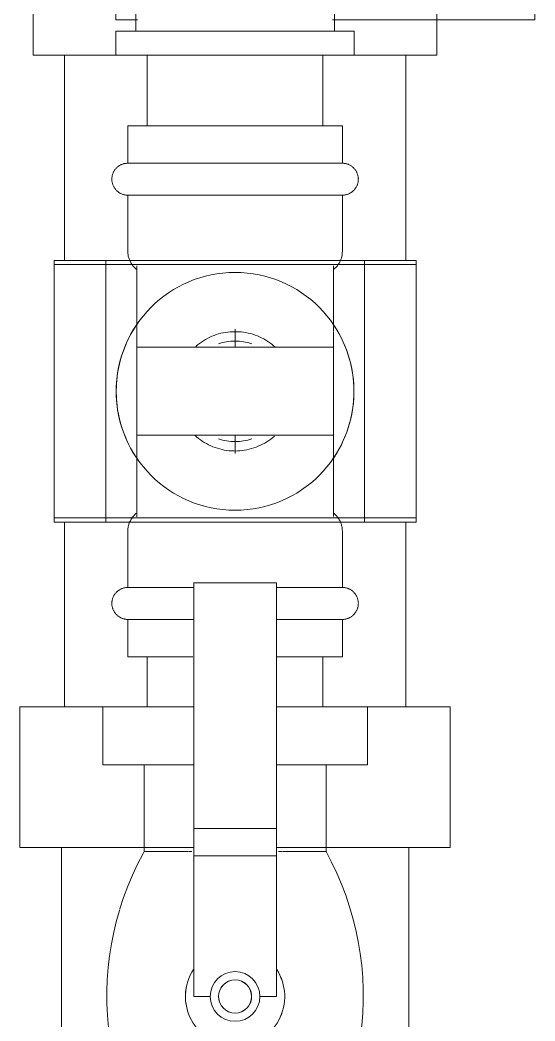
# Model space of a CAD drawing. Header units: inches. Extents: x -3299 to -2250, y -94 to 482.
# Drawn here: x -2480.6 to -2474.37, y 246.28 to 258.37 of the extents above; entities that cross this region are included whole.
import ezdxf

# ---------------------------------------------------------------- set-up
doc = ezdxf.new("R2010")
doc.units = ezdxf.units.IN
doc.header["$MEASUREMENT"] = 0
doc.layers.add('P-PIPE', color=3, linetype='Continuous', lineweight=9)
doc.layers.add('P-PIPE-CNTR', color=3, linetype='Continuous', lineweight=9)

# ---------------------------------------------------------------- blocks, each defined once
blk = doc.blocks.new('Balancing Valve - Straight - 0_5-2 Inch - Threaded - 2_-V18-Copy of ROOF LEVEL')
at = {"layer": 'P-PIPE'}
for p, q in [((-2.697, 3.625), (-2.697, 2.417)), ((-2.697, 3.625), (-1.977, 3.625)), ((-1.977, 2.417), (-1.977, 3.625)), ((1.977, 3.625), (1.977, 2.417)), ((1.977, 3.625), (2.697, 3.625)), ((2.697, 2.417), (2.697, 3.625)), ((-2.697, 2.412), (-2.697, 1.178)), ((-1.977, 2.365), (-1.977, 2.417)), ((-1.977, 1.179), (-1.977, 2.356)), ((1.977, 2.417), (1.977, 1.306)), ((2.697, 1.179), (2.697, 2.417)), ((-2.837, 1.44), (-3.125, 1.44)), ((-3.125, 1.033), (-3.125, 1.44)), ((-3.125, 1.44), (-3.125, 1.068)), ((-2.837, 1.44), (-2.837, 0.847)), ((3.125, 1.44), (2.837, 1.44)), ((2.837, -1.44), (2.837, 1.44)), ((3.125, 1.224), (3.125, 1.44)), ((3.125, 1.44), (3.125, 1.033)), ((0.808, 1.32), (-1.29, 1.32)), ((1.837, 1.32), (0.808, 1.32)), ((-2.515, 1.2), (-2.837, 1.2)), ((-1.69, 1.2), (-2.159, 1.2)), ((2.837, 1.2), (2.515, 1.2)), ((-3.125, 0.847), (-3.125, 1.018)), ((3.125, 1.018), (3.125, -1.018)), ((-2.071, 0.84), (-3.374, 0.84)), ((-1.29, 0.6), (-1.622, 0.6)), ((-1.622, -0.6), (-1.29, -0.6)), ((-3.374, -0.84), (-2.071, -0.84)), ((-3.125, -1.018), (-3.125, -0.847)), ((-2.837, -0.847), (-2.837, -1.44)), ((-3.125, -1.44), (-3.125, -1.033)), ((-3.125, -1.068), (-3.125, -1.44)), ((3.125, -1.033), (3.125, -1.44)), ((-2.837, -1.2), (-2.515, -1.2)), ((-2.697, -1.178), (-2.697, -1.44)), ((-2.159, -1.2), (-1.69, -1.2)), ((-1.977, -1.44), (-1.977, -1.179)), ((2.515, -1.2), (2.837, -1.2)), ((2.697, -1.44), (2.697, -1.179)), ((-1.29, -1.32), (0.808, -1.32)), ((0.808, -1.32), (1.837, -1.32)), ((1.977, -1.306), (1.977, -1.44)), ((3.125, -1.44), (3.125, -1.224)), ((-3.125, -1.44), (-2.837, -1.44)), ((-1.977, -1.44), (-2.697, -1.44)), ((2.697, -1.44), (1.977, -1.44)), ((2.837, -1.44), (3.125, -1.44))]:
    blk.add_line(p, q, dxfattribs=at)
for centre, major_axis, start_param, end_param in [((-1.29, 0), (0, 1.32), 4.712389, 7.159761), ((1.837, 0), (0, 1.32), 6.096051, 6.283067), ((1.837, 0), (0, 1.32), 5.708191, 5.857876), ((-3.374, 0), (0, 0.84), 4.712389, 7.853982), ((-2.071, 0), (0, 0.84), 4.712389, 6.283185), ((-1.29, 0), (0, 0.6), 4.712389, 6.283185), ((-3.374, 0), (0, 0.84), 1.570796, 4.712389), ((-2.071, 0), (0, 0.84), 3.141593, 4.712389), ((-1.29, 0), (0, 1.32), 2.265017, 4.712389), ((-1.29, 0), (0, 0.6), 3.141593, 4.712389), ((1.837, 0), (0, 1.32), 3.566902, 3.716587), ((1.837, 0), (0, 1.32), 3.141711, 3.314785)]:
    blk.add_ellipse(centre, major_axis=major_axis, ratio=0.766044, start_param=start_param, end_param=end_param, dxfattribs=at)
for points, knots in [([(2.413, 0.969), (2.41, 0.983), (2.398, 1.035), (2.39, 1.079), (2.387, 1.108)], [0.8, 0.8, 0.8, 0.8, 0.85, 1, 1, 1, 1]), ([(2.541, 0.287), (2.534, 0.377), (2.514, 0.531), (2.484, 0.684), (2.465, 0.766), (2.453, 0.819), (2.436, 0.882), (2.423, 0.93), (2.417, 0.954), (2.416, 0.957)], [0.2034788, 0.2034788, 0.2034788, 0.2034788, 0.4, 0.55, 0.5875, 0.625, 0.7, 0.775, 0.7851158, 0.7851158, 0.7851158, 0.7851158]), ([(2.387, -1.108), (2.389, -1.089), (2.395, -1.046), (2.409, -0.984), (2.424, -0.927), (2.436, -0.881), (2.449, -0.831), (2.466, -0.762), (2.487, -0.669), (2.517, -0.509), (2.534, -0.377), (2.541, -0.287)], [0, 0, 0, 0, 0.1, 0.2, 0.25, 0.3, 0.35, 0.4, 0.5, 0.6, 0.7965212, 0.7965212, 0.7965212, 0.7965212])]:
    blk.add_open_spline(points, degree=3, knots=knots, dxfattribs=at)
for points in [[(2.553, 0), (2.553, 0.095), (2.549, 0.19), (2.542, 0.282)], [(2.542, -0.282), (2.549, -0.19), (2.553, -0.095), (2.553, 0)]]:
    blk.add_open_spline(points, degree=3, dxfattribs=at)
blk = doc.blocks.new('Temperature Gauge - 3 1_2_ Stem - 3_4_-1362685-Copy of ROOF LEVEL')
at = {"layer": 'P-PIPE'}
for p, q in [((-2467.187, 253.354), (-2467.187, 254.417)), ((-2464.812, 254.417), (-2467.187, 254.417)), ((-2464.812, 254.417), (-2464.812, 253.354)), ((-2464.812, 253.354), (-2467.187, 253.354))]:
    blk.add_line(p, q, dxfattribs=at)
blk = doc.blocks.new('Ball Valve - 2-6 Inch - 2_-V21-Copy of ROOF LEVEL')
at = {"layer": 'P-PIPE'}
for p, q in [((-2478.5, 248.601), (-2478.5, 251.573)), ((-2478.5, 251.573), (-2477.5, 251.573)), ((-2477.5, 251.573), (-2477.5, 248.601)), ((-2479.6, 250.073), (-2479.6, 249.373)), ((-2476.4, 249.373), (-2476.4, 250.073)), ((-2479.1, 249.373), (-2479.1, 248.373)), ((-2476.9, 248.373), (-2476.9, 249.373)), ((-2478.5, 248.271), (-2478.5, 248.601)), ((-2477.5, 248.601), (-2478.5, 248.601)), ((-2477.5, 248.601), (-2477.5, 248.271)), ((-2479.1, 248.373), (-2479.1, 248.323)), ((-2476.9, 248.323), (-2476.9, 248.373)), ((-2478.5, 246.573), (-2478.5, 248.271)), ((-2477.5, 248.271), (-2478.5, 248.271)), ((-2477.5, 248.271), (-2477.5, 246.573)), ((-2478.3, 246.573), (-2478.5, 246.573)), ((-2477.5, 246.573), (-2477.7, 246.573)), ((-2479.1, 244.823), (-2479.1, 244.773)), ((-2476.9, 244.773), (-2476.9, 244.823)), ((-2479.1, 244.773), (-2479.1, 243.773)), ((-2476.9, 243.773), (-2476.9, 244.773)), ((-2479.6, 243.773), (-2479.6, 243.073)), ((-2476.4, 243.073), (-2476.4, 243.773))]:
    blk.add_line(p, q, dxfattribs=at)
at = {"layer": 'P-PIPE', "flags": 128}
for points in [[(-2479.393, 247.631), (-2479.347, 247.769), (-2479.297, 247.905), (-2479.241, 248.039), (-2479.18, 248.17), (-2479.113, 248.299), (-2479.1, 248.323)], [(-2476.9, 248.323), (-2476.833, 248.195), (-2476.77, 248.064), (-2476.713, 247.93), (-2476.662, 247.795), (-2476.616, 247.657), (-2476.575, 247.518), (-2476.54, 247.378), (-2476.511, 247.236), (-2476.487, 247.092), (-2476.469, 246.949), (-2476.457, 246.804), (-2476.451, 246.659), (-2476.45, 246.514), (-2476.455, 246.369), (-2476.466, 246.225), (-2476.483, 246.081), (-2476.506, 245.938), (-2476.515, 245.89)], [(-2479.1, 244.823), (-2479.167, 244.951), (-2479.23, 245.082), (-2479.287, 245.216), (-2479.338, 245.351), (-2479.384, 245.489), (-2479.425, 245.628), (-2479.46, 245.768), (-2479.489, 245.91), (-2479.513, 246.054), (-2479.531, 246.197), (-2479.543, 246.342), (-2479.549, 246.487), (-2479.55, 246.632), (-2479.545, 246.777), (-2479.534, 246.921), (-2479.517, 247.065), (-2479.494, 247.208), (-2479.466, 247.351), (-2479.432, 247.492), (-2479.394, 247.625)], [(-2476.515, 245.889), (-2476.534, 245.795), (-2476.568, 245.654), (-2476.606, 245.521)], [(-2476.607, 245.515), (-2476.653, 245.377), (-2476.703, 245.241), (-2476.759, 245.107), (-2476.82, 244.976), (-2476.887, 244.847), (-2476.9, 244.823)]]:
    blk.add_lwpolyline(points, dxfattribs=at)
at = {"layer": 'P-PIPE'}
for radius, start, end in [(0.6, 146.9143, 270), (0.3, 90, 270), (0.6, 270, 33.0857), (0.3, 270, 90), (0.2, 90, 270), (0.2, 105, 165), (0.2, 270, 90), (0.2, 45, 75), (0.2, 330, 30), (0.2, 180, 210), (0.2, 225, 255), (0.2, 285, 315)]:
    blk.add_arc((-2478, 246.573), radius, start, end, dxfattribs=at)
for centre, major_axis, start_param, end_param in [((-2478, 250.073), (-1.6, 0), 5.759587, 6.283185), ((-2478, 250.073), (1.6, 0), 3.141593, 4.392319), ((-2478, 250.073), (1.6, 0), 2.301388, 2.617994), ((-2478, 250.073), (-1.6, 0), 1.890866, 3.141593), ((-2478, 250.073), (1.6, 0), 0.785398, 0.840205), ((-2478, 250.073), (1.6, 0), 0.261799, 0.785398), ((-2478, 250.073), (1.6, 0), 0, 0.261799), ((-2478, 249.373), (-1.6, 0), 0, 1.250727), ((-2478, 249.373), (1.6, 0), 5.032458, 6.283185), ((-2478, 248.323), (1.1, 0), 3.141593, 3.291733), ((-2478, 248.323), (-1.1, 0), 0.171337, 1.024162), ((-2478, 248.323), (1.1, 0), 4.174443, 4.215353), ((-2478, 248.323), (1.1, 0), 5.209425, 5.259024), ((-2478, 248.323), (-1.1, 0), 2.125528, 2.991453), ((-2478, 248.323), (1.1, 0), 6.151248, 6.283185), ((-2478, 244.823), (1.1, 0), 3.141593, 3.273528), ((-2478, 244.823), (1.1, 0), 3.291733, 4.157657), ((-2478, 244.823), (1.1, 0), 4.165754, 4.705359), ((-2478, 244.823), (1.1, 0), 4.712389, 5.250334), ((-2478, 244.823), (-1.1, 0), 2.117431, 2.970253), ((-2478, 244.823), (1.1, 0), 6.133045, 6.283185), ((-2478, 243.773), (1.6, 0), 3.141593, 4.46222), ((-2478, 243.773), (-1.6, 0), 1.323901, 3.141593), ((-2478, 243.073), (1.6, 0), 3.141593, 6.283185), ((-2478, 243.073), (1.6, 0), 2.356194, 3.141593), ((-2478, 243.073), (1.6, 0), 2.301388, 2.356194), ((-2478, 243.073), (-1.6, 0), 3.141593, 3.981797)]:
    blk.add_ellipse(centre, major_axis=major_axis, ratio=0.000002, start_param=start_param, end_param=end_param, dxfattribs=at)
for points, knots in [([(-2477.454, 246.821), (-2477.451, 246.815), (-2477.445, 246.801), (-2477.439, 246.787), (-2477.436, 246.779)], [-0.63512701, -0.63512701, -0.63512701, -0.63512701, -0.625, -0.61088239, -0.61088239, -0.61088239, -0.61088239]), ([(-2478.587, 246.448), (-2478.588, 246.455), (-2478.603, 246.53), (-2478.603, 246.616), (-2478.588, 246.691), (-2478.587, 246.698)], [-0.5667265, -0.5667265, -0.5667265, -0.5667265, -0.5555556, -0.4444444, -0.4332938, -0.4332938, -0.4332938, -0.4332938]), ([(-2477.436, 246.368), (-2477.439, 246.36), (-2477.445, 246.345), (-2477.451, 246.331), (-2477.454, 246.325)], [-0.38901073, -0.38901073, -0.38901073, -0.38901073, -0.375, -0.36445728, -0.36445728, -0.36445728, -0.36445728]), ([(-2478.358, 246.092), (-2478.368, 246.099), (-2478.379, 246.108), (-2478.39, 246.117), (-2478.391, 246.118)], [-0.79646174, -0.79646174, -0.79646174, -0.79646174, -0.77777778, -0.77390726, -0.77390726, -0.77390726, -0.77390726]), ([(-2478.187, 246.003), (-2478.193, 246.005), (-2478.21, 246.011), (-2478.228, 246.018), (-2478.238, 246.022)], [-0.89944063, -0.89944063, -0.89944063, -0.89944063, -0.88888889, -0.87024989, -0.87024989, -0.87024989, -0.87024989]), ([(-2477.745, 246.03), (-2477.753, 246.026), (-2477.769, 246.019), (-2477.786, 246.012), (-2477.794, 246.009)], [-0.13897746, -0.13897746, -0.13897746, -0.13897746, -0.125, -0.11095937, -0.11095937, -0.11095937, -0.11095937])]:
    blk.add_open_spline(points, degree=3, knots=knots, dxfattribs=at)

msp = doc.modelspace()

# ---------------------------------------------------------------- linework, layer by layer
at = {"layer": 'P-PIPE'}
for p, q in [((-2480.44, 259.236), (-2480.44, 257.948)), ((-2475.56, 257.948), (-2475.56, 259.236)), ((-2475.56, 257.948), (-2480.44, 257.948)), ((-2480.062, 257.948), (-2480.062, 255.465)), ((-2479.062, 257.948), (-2479.062, 257.095)), ((-2476.938, 257.095), (-2476.938, 257.948)), ((-2475.938, 255.465), (-2475.938, 257.948)), ((-2479.296, 257.095), (-2479.296, 256.641)), ((-2478, 257.095), (-2479.296, 257.095)), ((-2476.703, 257.095), (-2478, 257.095)), ((-2476.703, 256.641), (-2476.703, 257.095)), ((-2479.308, 256.641), (-2479.301, 256.641)), ((-2479.301, 256.641), (-2479.296, 256.641)), ((-2479.296, 256.641), (-2479.295, 256.641)), ((-2479.296, 256.641), (-2478, 256.641)), ((-2479.295, 256.641), (-2479.292, 256.641)), ((-2479.167, 256.641), (-2479.189, 256.641)), ((-2478, 256.641), (-2476.703, 256.641)), ((-2479.296, 256.255), (-2479.296, 255.574)), ((-2479.296, 256.255), (-2478, 256.255)), ((-2478, 256.255), (-2476.703, 256.255)), ((-2476.705, 256.255), (-2476.708, 256.255)), ((-2476.703, 256.255), (-2476.705, 256.255)), ((-2476.699, 256.256), (-2476.703, 256.255)), ((-2476.703, 255.574), (-2476.703, 256.255)), ((-2476.692, 256.256), (-2476.699, 256.256)), ((-2480.187, 255.465), (-2480.187, 252.305)), ((-2480.187, 255.465), (-2475.813, 255.465)), ((-2479.563, 255.465), (-2479.563, 252.305)), ((-2476.437, 252.305), (-2476.437, 255.465)), ((-2475.813, 252.305), (-2475.813, 255.465)), ((-2475.813, 255.416), (-2480.187, 255.416)), ((-2480.187, 255.416), (-2480.187, 252.355)), ((-2479.187, 255.4), (-2479.187, 254.678)), ((-2476.812, 254.678), (-2476.812, 255.401)), ((-2475.813, 252.355), (-2475.813, 255.416)), ((-2479.187, 254.669), (-2479.187, 254.417)), ((-2476.812, 254.612), (-2476.812, 254.669)), ((-2476.812, 254.417), (-2476.812, 254.604)), ((-2479.187, 253.354), (-2479.187, 253.093)), ((-2476.812, 253.093), (-2476.812, 253.354)), ((-2479.187, 253.093), (-2479.187, 252.37)), ((-2476.812, 252.371), (-2476.812, 253.093)), ((-2480.187, 252.355), (-2475.813, 252.355)), ((-2480.187, 252.305), (-2475.813, 252.305)), ((-2480.062, 252.305), (-2480.062, 250.073)), ((-2475.938, 250.073), (-2475.938, 252.305)), ((-2479.296, 252.196), (-2479.296, 251.515)), ((-2476.703, 251.515), (-2476.703, 252.196)), ((-2479.308, 251.515), (-2479.301, 251.515)), ((-2479.301, 251.515), (-2479.296, 251.515)), ((-2479.296, 251.515), (-2479.295, 251.515)), ((-2478.509, 251.515), (-2479.296, 251.515)), ((-2479.295, 251.515), (-2479.292, 251.515)), ((-2476.703, 251.515), (-2477.49, 251.515)), ((-2479.296, 251.129), (-2479.296, 250.675)), ((-2478.509, 251.129), (-2479.296, 251.129)), ((-2476.703, 251.129), (-2477.49, 251.129)), ((-2476.705, 251.129), (-2476.708, 251.129)), ((-2476.703, 251.129), (-2476.705, 251.129)), ((-2476.699, 251.13), (-2476.703, 251.129)), ((-2476.703, 250.675), (-2476.703, 251.129)), ((-2476.692, 251.13), (-2476.699, 251.13)), ((-2479.296, 250.675), (-2478.509, 250.675)), ((-2479.062, 250.675), (-2479.062, 250.073)), ((-2477.49, 250.675), (-2476.703, 250.675)), ((-2476.938, 250.073), (-2476.938, 250.675)), ((-2480.6, 250.073), (-2480.6, 248.373)), ((-2479.035, 250.073), (-2479.062, 250.073)), ((-2478.534, 250.073), (-2478.678, 250.073)), ((-2477.322, 250.073), (-2477.466, 250.073)), ((-2476.938, 250.073), (-2476.965, 250.073)), ((-2475.4, 248.373), (-2475.4, 250.073)), ((-2480.1, 248.373), (-2480.1, 244.773)), ((-2475.9, 244.773), (-2475.9, 248.373))]:
    msp.add_line(p, q, dxfattribs=at)
at = {"layer": 'P-PIPE', "flags": 128}
for points in [[(-2479.296, 256.255), (-2479.304, 256.256), (-2479.312, 256.256), (-2479.32, 256.257), (-2479.327, 256.258), (-2479.335, 256.259), (-2479.342, 256.261), (-2479.35, 256.263), (-2479.357, 256.265), (-2479.364, 256.268), (-2479.372, 256.271), (-2479.379, 256.274), (-2479.386, 256.277), (-2479.392, 256.281), (-2479.399, 256.285), (-2479.405, 256.289), (-2479.412, 256.294), (-2479.418, 256.298), (-2479.424, 256.303), (-2479.429, 256.309), (-2479.435, 256.314), (-2479.44, 256.32), (-2479.445, 256.326), (-2479.45, 256.332), (-2479.455, 256.338), (-2479.459, 256.344), (-2479.463, 256.351), (-2479.467, 256.358), (-2479.47, 256.364), (-2479.473, 256.371), (-2479.476, 256.379), (-2479.479, 256.386), (-2479.481, 256.393), (-2479.483, 256.401), (-2479.485, 256.408), (-2479.487, 256.416), (-2479.488, 256.423), (-2479.489, 256.431), (-2479.489, 256.439), (-2479.489, 256.446), (-2479.489, 256.454), (-2479.489, 256.462), (-2479.488, 256.47), (-2479.487, 256.477), (-2479.486, 256.485), (-2479.484, 256.492), (-2479.483, 256.5), (-2479.48, 256.507), (-2479.478, 256.515), (-2479.475, 256.522), (-2479.472, 256.529), (-2479.469, 256.536), (-2479.465, 256.543), (-2479.461, 256.549), (-2479.457, 256.556), (-2479.453, 256.562), (-2479.448, 256.568), (-2479.443, 256.574), (-2479.438, 256.58), (-2479.432, 256.585), (-2479.427, 256.591), (-2479.421, 256.596), (-2479.415, 256.601), (-2479.409, 256.605), (-2479.402, 256.61), (-2479.396, 256.614), (-2479.389, 256.618), (-2479.382, 256.621), (-2479.375, 256.625), (-2479.368, 256.628), (-2479.361, 256.63), (-2479.354, 256.633), (-2479.346, 256.635), (-2479.339, 256.637), (-2479.331, 256.638), (-2479.324, 256.64), (-2479.316, 256.64), (-2479.308, 256.641)], [(-2479.291, 256.641), (-2479.295, 256.641), (-2479.296, 256.641), (-2479.296, 256.641)], [(-2479.292, 256.641), (-2479.287, 256.641), (-2479.28, 256.641), (-2479.271, 256.641), (-2479.259, 256.641)], [(-2479.189, 256.641), (-2479.208, 256.641), (-2479.226, 256.641), (-2479.242, 256.641), (-2479.256, 256.641), (-2479.268, 256.641), (-2479.278, 256.641), (-2479.285, 256.641), (-2479.291, 256.641)], [(-2479.031, 256.641), (-2479.062, 256.641), (-2479.091, 256.641), (-2479.118, 256.641), (-2479.143, 256.641), (-2479.167, 256.641)], [(-2478, 256.641), (-2478.052, 256.641), (-2478.104, 256.641), (-2478.155, 256.641), (-2478.207, 256.641), (-2478.258, 256.641), (-2478.308, 256.641), (-2478.358, 256.641), (-2478.408, 256.641), (-2478.457, 256.641), (-2478.505, 256.641), (-2478.552, 256.641), (-2478.599, 256.641), (-2478.644, 256.641), (-2478.689, 256.641), (-2478.732, 256.641), (-2478.774, 256.641), (-2478.815, 256.641), (-2478.855, 256.641), (-2478.893, 256.641), (-2478.93, 256.641), (-2478.965, 256.641), (-2478.999, 256.641), (-2479.031, 256.641)], [(-2476.969, 256.641), (-2476.992, 256.641), (-2477.025, 256.641), (-2477.06, 256.641), (-2477.097, 256.641), (-2477.135, 256.641), (-2477.174, 256.641), (-2477.215, 256.641), (-2477.256, 256.641), (-2477.299, 256.641), (-2477.344, 256.641), (-2477.389, 256.641), (-2477.435, 256.641), (-2477.482, 256.641), (-2477.53, 256.641), (-2477.579, 256.641), (-2477.628, 256.641), (-2477.678, 256.641), (-2477.729, 256.641), (-2477.78, 256.641), (-2477.831, 256.641), (-2477.882, 256.641), (-2477.934, 256.641), (-2477.986, 256.641), (-2478, 256.641)], [(-2476.769, 256.641), (-2476.787, 256.641), (-2476.806, 256.641), (-2476.827, 256.641), (-2476.85, 256.641), (-2476.875, 256.641), (-2476.902, 256.641), (-2476.93, 256.641), (-2476.96, 256.641)], [(-2476.708, 256.641), (-2476.713, 256.641), (-2476.72, 256.641), (-2476.729, 256.641), (-2476.741, 256.641), (-2476.754, 256.641)], [(-2476.744, 256.641), (-2476.732, 256.641), (-2476.722, 256.641), (-2476.715, 256.641), (-2476.709, 256.641)], [(-2476.709, 256.641), (-2476.705, 256.641), (-2476.704, 256.641), (-2476.703, 256.641)], [(-2476.703, 256.641), (-2476.705, 256.641), (-2476.708, 256.641)], [(-2476.703, 256.641), (-2476.696, 256.641), (-2476.688, 256.641), (-2476.68, 256.64), (-2476.673, 256.639), (-2476.665, 256.638), (-2476.658, 256.636), (-2476.65, 256.634), (-2476.643, 256.632), (-2476.635, 256.629), (-2476.628, 256.626), (-2476.621, 256.623), (-2476.614, 256.62), (-2476.608, 256.616), (-2476.601, 256.612), (-2476.594, 256.608), (-2476.588, 256.603), (-2476.582, 256.599), (-2476.576, 256.594), (-2476.571, 256.588), (-2476.565, 256.583), (-2476.56, 256.577), (-2476.555, 256.571), (-2476.55, 256.565), (-2476.545, 256.559), (-2476.541, 256.553), (-2476.537, 256.546), (-2476.533, 256.539), (-2476.53, 256.533), (-2476.527, 256.526), (-2476.524, 256.518), (-2476.521, 256.511), (-2476.519, 256.504), (-2476.517, 256.496), (-2476.515, 256.489), (-2476.513, 256.481), (-2476.512, 256.474), (-2476.511, 256.466), (-2476.511, 256.458), (-2476.51, 256.451), (-2476.511, 256.443), (-2476.511, 256.435), (-2476.512, 256.427), (-2476.513, 256.42), (-2476.514, 256.412), (-2476.516, 256.405), (-2476.517, 256.397), (-2476.52, 256.39), (-2476.522, 256.382), (-2476.525, 256.375), (-2476.528, 256.368), (-2476.531, 256.361), (-2476.535, 256.354), (-2476.539, 256.348), (-2476.543, 256.341), (-2476.547, 256.335), (-2476.552, 256.329), (-2476.557, 256.323), (-2476.562, 256.317), (-2476.568, 256.311), (-2476.573, 256.306), (-2476.579, 256.301), (-2476.585, 256.296), (-2476.591, 256.292), (-2476.597, 256.287), (-2476.604, 256.283), (-2476.611, 256.279), (-2476.618, 256.276), (-2476.624, 256.272), (-2476.632, 256.269), (-2476.639, 256.267), (-2476.646, 256.264), (-2476.654, 256.262), (-2476.661, 256.26), (-2476.669, 256.259), (-2476.676, 256.257), (-2476.684, 256.256), (-2476.692, 256.256)], [(-2479.291, 256.255), (-2479.295, 256.255), (-2479.296, 256.255), (-2479.296, 256.255)], [(-2479.296, 256.255), (-2479.295, 256.255), (-2479.292, 256.255)], [(-2479.292, 256.255), (-2479.287, 256.255), (-2479.28, 256.255), (-2479.271, 256.255), (-2479.259, 256.255), (-2479.246, 256.255), (-2479.231, 256.255), (-2479.213, 256.255), (-2479.194, 256.255), (-2479.173, 256.255), (-2479.15, 256.255), (-2479.125, 256.255), (-2479.098, 256.255), (-2479.07, 256.255), (-2479.04, 256.255)], [(-2479.256, 256.255), (-2479.268, 256.255), (-2479.278, 256.255), (-2479.285, 256.255), (-2479.291, 256.255)], [(-2479.031, 256.255), (-2479.008, 256.255), (-2478.975, 256.255), (-2478.94, 256.255), (-2478.903, 256.255), (-2478.873, 256.255)], [(-2478.865, 256.255), (-2478.826, 256.255), (-2478.785, 256.255), (-2478.744, 256.255), (-2478.7, 256.255), (-2478.656, 256.255), (-2478.611, 256.255), (-2478.565, 256.255), (-2478.518, 256.255), (-2478.47, 256.255), (-2478.421, 256.255), (-2478.372, 256.255)], [(-2478.364, 256.255), (-2478.322, 256.255), (-2478.271, 256.255), (-2478.22, 256.255), (-2478.169, 256.255), (-2478.118, 256.255), (-2478.066, 256.255), (-2478.014, 256.255), (-2478, 256.255)], [(-2478, 256.255), (-2477.948, 256.255), (-2477.896, 256.255), (-2477.845, 256.255)], [(-2477.83, 256.255), (-2477.793, 256.255), (-2477.742, 256.255), (-2477.692, 256.255), (-2477.642, 256.255), (-2477.592, 256.255), (-2477.543, 256.255), (-2477.495, 256.255), (-2477.448, 256.255), (-2477.401, 256.255), (-2477.356, 256.255), (-2477.311, 256.255)], [(-2477.308, 256.255), (-2477.268, 256.255), (-2477.226, 256.255), (-2477.185, 256.255), (-2477.145, 256.255), (-2477.107, 256.255), (-2477.07, 256.255), (-2477.035, 256.255), (-2477.001, 256.255), (-2476.969, 256.255)], [(-2476.968, 256.255), (-2476.938, 256.255), (-2476.909, 256.255), (-2476.882, 256.255), (-2476.857, 256.255), (-2476.833, 256.255)], [(-2476.833, 256.255), (-2476.811, 256.255), (-2476.792, 256.255), (-2476.774, 256.255), (-2476.758, 256.255), (-2476.744, 256.255), (-2476.732, 256.255), (-2476.722, 256.255), (-2476.715, 256.255), (-2476.709, 256.255)], [(-2476.708, 256.255), (-2476.713, 256.255), (-2476.72, 256.255), (-2476.729, 256.255), (-2476.741, 256.255)], [(-2476.709, 256.255), (-2476.705, 256.255), (-2476.704, 256.255), (-2476.703, 256.255)], [(-2479.248, 255.419), (-2479.254, 255.428), (-2479.259, 255.437), (-2479.265, 255.447), (-2479.27, 255.457), (-2479.274, 255.467), (-2479.278, 255.477), (-2479.282, 255.487), (-2479.285, 255.497), (-2479.288, 255.508), (-2479.291, 255.518), (-2479.293, 255.529), (-2479.294, 255.54), (-2479.295, 255.551), (-2479.296, 255.562), (-2479.296, 255.572), (-2479.296, 255.574)], [(-2476.703, 255.574), (-2476.704, 255.564), (-2476.704, 255.553), (-2476.705, 255.542), (-2476.707, 255.531), (-2476.709, 255.52), (-2476.711, 255.51), (-2476.714, 255.499), (-2476.717, 255.489), (-2476.721, 255.478), (-2476.725, 255.468), (-2476.729, 255.458), (-2476.734, 255.449), (-2476.739, 255.439), (-2476.745, 255.43), (-2476.751, 255.421)], [(-2479.187, 255.356), (-2479.196, 255.363), (-2479.204, 255.37), (-2479.212, 255.378), (-2479.22, 255.385), (-2479.228, 255.393), (-2479.235, 255.402), (-2479.241, 255.41), (-2479.248, 255.419)], [(-2476.751, 255.421), (-2476.757, 255.412), (-2476.764, 255.403), (-2476.771, 255.395), (-2476.778, 255.387), (-2476.786, 255.379), (-2476.794, 255.372), (-2476.802, 255.364), (-2476.811, 255.358), (-2476.812, 255.356)], [(-2478, 254.606), (-2478.029, 254.606), (-2478.058, 254.604), (-2478.086, 254.601), (-2478.115, 254.597), (-2478.143, 254.592), (-2478.171, 254.586), (-2478.199, 254.578), (-2478.227, 254.57), (-2478.254, 254.56), (-2478.281, 254.55), (-2478.307, 254.538), (-2478.333, 254.525), (-2478.358, 254.511), (-2478.383, 254.496), (-2478.407, 254.481), (-2478.431, 254.464), (-2478.453, 254.446), (-2478.475, 254.428)], [(-2477.513, 254.417), (-2477.535, 254.436), (-2477.557, 254.454), (-2477.58, 254.472), (-2477.604, 254.488), (-2477.628, 254.503), (-2477.653, 254.518), (-2477.679, 254.531), (-2477.705, 254.543), (-2477.731, 254.555), (-2477.758, 254.565), (-2477.786, 254.574), (-2477.814, 254.582), (-2477.842, 254.589), (-2477.87, 254.595), (-2477.898, 254.599), (-2477.927, 254.603), (-2477.956, 254.605), (-2477.984, 254.606), (-2478, 254.606)], [(-2478.487, 253.354), (-2478.465, 253.335), (-2478.443, 253.317), (-2478.42, 253.299), (-2478.396, 253.283), (-2478.372, 253.268), (-2478.347, 253.253), (-2478.321, 253.24), (-2478.295, 253.228), (-2478.268, 253.216), (-2478.242, 253.206), (-2478.214, 253.197), (-2478.186, 253.189), (-2478.158, 253.182), (-2478.13, 253.176), (-2478.102, 253.172), (-2478.073, 253.168), (-2478.044, 253.166), (-2478.016, 253.165), (-2478, 253.164)], [(-2478, 253.164), (-2477.971, 253.165), (-2477.942, 253.167), (-2477.914, 253.17), (-2477.885, 253.174), (-2477.857, 253.179), (-2477.829, 253.185), (-2477.801, 253.193), (-2477.773, 253.201), (-2477.746, 253.211), (-2477.719, 253.221), (-2477.693, 253.233), (-2477.667, 253.246), (-2477.642, 253.26), (-2477.617, 253.275), (-2477.593, 253.29), (-2477.569, 253.307), (-2477.547, 253.325), (-2477.525, 253.343)], [(-2479.296, 252.196), (-2479.296, 252.207), (-2479.296, 252.218), (-2479.295, 252.229), (-2479.293, 252.24), (-2479.291, 252.251), (-2479.289, 252.261), (-2479.286, 252.272), (-2479.283, 252.282), (-2479.279, 252.292), (-2479.275, 252.303), (-2479.271, 252.313), (-2479.266, 252.322), (-2479.26, 252.332), (-2479.255, 252.341), (-2479.249, 252.35)], [(-2479.249, 252.35), (-2479.243, 252.359), (-2479.236, 252.368), (-2479.229, 252.376), (-2479.221, 252.384), (-2479.214, 252.392), (-2479.206, 252.399), (-2479.198, 252.407), (-2479.189, 252.413), (-2479.187, 252.414)], [(-2476.812, 252.414), (-2476.804, 252.408), (-2476.796, 252.401), (-2476.788, 252.393), (-2476.78, 252.386), (-2476.772, 252.378), (-2476.765, 252.369), (-2476.759, 252.361), (-2476.752, 252.352)], [(-2476.752, 252.352), (-2476.746, 252.343), (-2476.74, 252.334), (-2476.735, 252.324), (-2476.73, 252.314), (-2476.726, 252.304), (-2476.722, 252.294), (-2476.718, 252.284), (-2476.715, 252.274), (-2476.712, 252.263), (-2476.709, 252.253), (-2476.707, 252.242), (-2476.706, 252.231), (-2476.705, 252.22), (-2476.704, 252.209), (-2476.703, 252.198), (-2476.703, 252.196)], [(-2479.296, 251.129), (-2479.304, 251.13), (-2479.312, 251.13), (-2479.32, 251.131), (-2479.327, 251.132), (-2479.335, 251.133), (-2479.342, 251.135), (-2479.35, 251.137), (-2479.357, 251.139), (-2479.364, 251.142), (-2479.372, 251.145), (-2479.379, 251.148), (-2479.386, 251.151), (-2479.392, 251.155), (-2479.399, 251.159), (-2479.405, 251.163), (-2479.412, 251.168), (-2479.418, 251.172), (-2479.424, 251.177), (-2479.429, 251.183), (-2479.435, 251.188), (-2479.44, 251.194), (-2479.445, 251.2), (-2479.45, 251.206), (-2479.455, 251.212), (-2479.459, 251.218), (-2479.463, 251.225), (-2479.467, 251.232), (-2479.47, 251.238), (-2479.473, 251.245), (-2479.476, 251.253), (-2479.479, 251.26), (-2479.481, 251.267), (-2479.483, 251.275), (-2479.485, 251.282), (-2479.487, 251.29), (-2479.488, 251.297), (-2479.489, 251.305), (-2479.489, 251.313), (-2479.489, 251.32), (-2479.489, 251.328), (-2479.489, 251.336), (-2479.488, 251.344), (-2479.487, 251.351), (-2479.486, 251.359), (-2479.484, 251.366), (-2479.483, 251.374), (-2479.48, 251.381), (-2479.478, 251.389), (-2479.475, 251.396), (-2479.472, 251.403), (-2479.469, 251.41), (-2479.465, 251.417), (-2479.461, 251.423), (-2479.457, 251.43), (-2479.453, 251.436), (-2479.448, 251.442), (-2479.443, 251.448), (-2479.438, 251.454), (-2479.432, 251.459), (-2479.427, 251.465), (-2479.421, 251.47), (-2479.415, 251.475), (-2479.409, 251.479), (-2479.402, 251.484), (-2479.396, 251.488), (-2479.389, 251.492), (-2479.382, 251.495), (-2479.375, 251.499), (-2479.368, 251.502), (-2479.361, 251.504), (-2479.354, 251.507), (-2479.346, 251.509), (-2479.339, 251.511), (-2479.331, 251.512), (-2479.324, 251.514), (-2479.316, 251.514), (-2479.308, 251.515)], [(-2479.291, 251.515), (-2479.295, 251.515), (-2479.296, 251.515), (-2479.296, 251.515)], [(-2479.292, 251.515), (-2479.287, 251.515), (-2479.28, 251.515), (-2479.271, 251.515), (-2479.259, 251.515)], [(-2479.189, 251.515), (-2479.208, 251.515), (-2479.226, 251.515), (-2479.242, 251.515), (-2479.256, 251.515), (-2479.268, 251.515), (-2479.278, 251.515), (-2479.285, 251.515), (-2479.291, 251.515)], [(-2479.031, 251.515), (-2479.062, 251.515), (-2479.091, 251.515), (-2479.118, 251.515), (-2479.143, 251.515), (-2479.167, 251.515), (-2479.182, 251.515)], [(-2478.505, 251.515), (-2478.552, 251.515), (-2478.599, 251.515), (-2478.644, 251.515), (-2478.689, 251.515), (-2478.732, 251.515), (-2478.774, 251.515), (-2478.815, 251.515), (-2478.855, 251.515), (-2478.893, 251.515), (-2478.93, 251.515), (-2478.965, 251.515), (-2478.999, 251.515), (-2479.031, 251.515)], [(-2477.145, 251.515), (-2477.174, 251.515), (-2477.215, 251.515), (-2477.256, 251.515), (-2477.299, 251.515), (-2477.344, 251.515), (-2477.389, 251.515), (-2477.435, 251.515), (-2477.482, 251.515), (-2477.5, 251.515)], [(-2476.969, 251.515), (-2476.992, 251.515), (-2477.025, 251.515), (-2477.06, 251.515), (-2477.097, 251.515), (-2477.135, 251.515)], [(-2476.708, 251.515), (-2476.713, 251.515), (-2476.72, 251.515), (-2476.729, 251.515), (-2476.741, 251.515), (-2476.754, 251.515), (-2476.769, 251.515), (-2476.787, 251.515), (-2476.806, 251.515), (-2476.827, 251.515), (-2476.85, 251.515), (-2476.875, 251.515), (-2476.902, 251.515), (-2476.93, 251.515), (-2476.96, 251.515)], [(-2476.744, 251.515), (-2476.732, 251.515), (-2476.722, 251.515), (-2476.715, 251.515), (-2476.709, 251.515)], [(-2476.709, 251.515), (-2476.705, 251.515), (-2476.704, 251.515), (-2476.703, 251.515)], [(-2476.703, 251.515), (-2476.705, 251.515), (-2476.708, 251.515)], [(-2476.703, 251.515), (-2476.696, 251.515), (-2476.688, 251.515), (-2476.68, 251.514), (-2476.673, 251.513), (-2476.665, 251.512), (-2476.658, 251.51), (-2476.65, 251.508), (-2476.643, 251.506), (-2476.635, 251.503), (-2476.628, 251.5), (-2476.621, 251.497), (-2476.614, 251.494), (-2476.608, 251.49), (-2476.601, 251.486), (-2476.594, 251.482), (-2476.588, 251.477), (-2476.582, 251.473), (-2476.576, 251.468), (-2476.571, 251.462), (-2476.565, 251.457), (-2476.56, 251.451), (-2476.555, 251.445), (-2476.55, 251.439), (-2476.545, 251.433), (-2476.541, 251.427), (-2476.537, 251.42), (-2476.533, 251.413), (-2476.53, 251.407), (-2476.527, 251.4), (-2476.524, 251.392), (-2476.521, 251.385), (-2476.519, 251.378), (-2476.517, 251.37), (-2476.515, 251.363), (-2476.513, 251.355), (-2476.512, 251.348), (-2476.511, 251.34), (-2476.511, 251.332), (-2476.51, 251.325), (-2476.511, 251.317), (-2476.511, 251.309), (-2476.512, 251.301), (-2476.513, 251.294), (-2476.514, 251.286), (-2476.516, 251.279), (-2476.517, 251.271), (-2476.52, 251.264), (-2476.522, 251.256), (-2476.525, 251.249), (-2476.528, 251.242), (-2476.531, 251.235), (-2476.535, 251.228), (-2476.539, 251.222), (-2476.543, 251.215), (-2476.547, 251.209), (-2476.552, 251.203), (-2476.557, 251.197), (-2476.562, 251.191), (-2476.568, 251.185), (-2476.573, 251.18), (-2476.579, 251.175), (-2476.585, 251.17), (-2476.591, 251.166), (-2476.597, 251.161), (-2476.604, 251.157), (-2476.611, 251.153), (-2476.618, 251.15), (-2476.624, 251.146), (-2476.632, 251.143), (-2476.639, 251.141), (-2476.646, 251.138), (-2476.654, 251.136), (-2476.661, 251.134), (-2476.669, 251.133), (-2476.676, 251.131), (-2476.684, 251.13), (-2476.692, 251.13)], [(-2479.291, 251.129), (-2479.295, 251.129), (-2479.296, 251.129), (-2479.296, 251.129)], [(-2479.296, 251.129), (-2479.295, 251.129), (-2479.292, 251.129)], [(-2479.292, 251.129), (-2479.287, 251.129), (-2479.28, 251.129), (-2479.271, 251.129), (-2479.259, 251.129), (-2479.246, 251.129), (-2479.231, 251.129), (-2479.213, 251.129), (-2479.194, 251.129), (-2479.173, 251.129), (-2479.15, 251.129), (-2479.125, 251.129), (-2479.098, 251.129), (-2479.07, 251.129), (-2479.04, 251.129)], [(-2479.256, 251.129), (-2479.268, 251.129), (-2479.278, 251.129), (-2479.285, 251.129), (-2479.291, 251.129)], [(-2479.031, 251.129), (-2479.008, 251.129), (-2478.975, 251.129), (-2478.94, 251.129), (-2478.903, 251.129), (-2478.865, 251.129), (-2478.826, 251.129), (-2478.795, 251.129)], [(-2478.785, 251.129), (-2478.744, 251.129), (-2478.7, 251.129), (-2478.656, 251.129), (-2478.611, 251.129), (-2478.565, 251.129), (-2478.518, 251.129), (-2478.5, 251.129)], [(-2477.495, 251.129), (-2477.448, 251.129), (-2477.401, 251.129), (-2477.356, 251.129), (-2477.311, 251.129), (-2477.268, 251.129), (-2477.231, 251.129)], [(-2477.226, 251.129), (-2477.185, 251.129), (-2477.145, 251.129), (-2477.107, 251.129), (-2477.07, 251.129), (-2477.035, 251.129), (-2477.001, 251.129), (-2476.969, 251.129)], [(-2476.968, 251.129), (-2476.938, 251.129), (-2476.909, 251.129), (-2476.882, 251.129), (-2476.857, 251.129), (-2476.833, 251.129), (-2476.811, 251.129), (-2476.792, 251.129), (-2476.774, 251.129)], [(-2476.758, 251.129), (-2476.744, 251.129), (-2476.732, 251.129), (-2476.722, 251.129), (-2476.715, 251.129), (-2476.709, 251.129)], [(-2476.708, 251.129), (-2476.713, 251.129), (-2476.72, 251.129), (-2476.729, 251.129), (-2476.741, 251.129)], [(-2476.709, 251.129), (-2476.705, 251.129), (-2476.704, 251.129), (-2476.703, 251.129)]]:
    msp.add_lwpolyline(points, dxfattribs=at)
at = {"layer": 'P-PIPE'}
for radius, start, end in [(1.437, 90, 180), (1.437, 0, 90), (1.437, 144.4353, 180), (1.437, 0, 35.563), (0.608, 90, 109.3945), (0.608, 70.6055, 90), (1.437, 180, 215.5647), (1.437, 180, 270), (1.437, 270, 0), (1.437, 324.437, 0), (0.608, 250.6055, 270), (0.608, 270, 289.3945)]:
    msp.add_arc((-2478, 253.885), radius, start, end, dxfattribs=at)
for centre, major_axis, start_param, end_param in [((-2478, 252.305), (2.062, 0), 3.141593, 3.984698), ((-2478, 252.305), (2.062, 0), 2.241148, 3.141593), ((-2478, 252.305), (-2.062, 0), 0.843105, 1.570796), ((-2478, 252.305), (2.062, 0), 4.712389, 5.440061), ((-2478, 252.305), (2.062, 0), 0, 0.901629), ((-2478, 252.305), (-2.062, 0), 2.298468, 3.141593), ((-2478, 250.073), (-2.6, 0), 5.63936, 6.283185), ((-2478, 250.073), (2.6, 0), 3.141593, 4.517837), ((-2478, 250.073), (-2.6, 0), 5.381963, 5.63936), ((-2478, 250.073), (2.062, 0), 2.469846, 3.141593), ((-2478, 250.073), (2.062, 0), 3.141593, 4.467066), ((-2478, 250.073), (2.062, 0), 2.113526, 2.469846), ((-2478, 250.073), (2.6, 0), 1.995099, 2.24037), ((-2478, 250.073), (2.062, 0), 4.957712, 6.283185), ((-2478, 250.073), (-2.6, 0), 1.765348, 3.141593), ((-2478, 250.073), (2.062, 0), 0.671746, 1.028067), ((-2478, 250.073), (2.6, 0), 0.901223, 1.146493), ((-2478, 250.073), (2.6, 0), 0.643825, 0.901223), ((-2478, 250.073), (-2.062, 0), 3.141593, 3.813339), ((-2478, 250.073), (2.6, 0), 0, 0.643825), ((-2478, 248.373), (2.6, 0), 3.141593, 4.517837), ((-2478, 248.373), (2.6, 0), 2.521848, 3.141593), ((-2478, 248.373), (-2.6, 0), 5.151808, 5.663441), ((-2478, 248.373), (2.1, 0), 3.141593, 4.471506), ((-2478, 248.373), (-2.1, 0), 5.265128, 6.283185), ((-2478, 248.373), (-2.1, 0), 1.811679, 3.141593), ((-2478, 248.373), (2.6, 0), 4.906941, 6.283185), ((-2478, 248.373), (2.1, 0), 0, 1.016974), ((-2478, 248.373), (-2.6, 0), 3.761337, 4.272219), ((-2478, 248.373), (2.6, 0), 0, 0.619744)]:
    msp.add_ellipse(centre, major_axis=major_axis, ratio=0.000002, start_param=start_param, end_param=end_param, dxfattribs=at)
at = {"layer": 'P-PIPE-CNTR'}
for p, q in [((-2478, 254.417), (-2478, 254.635)), ((-2478, 253.135), (-2478, 253.354))]:
    msp.add_line(p, q, dxfattribs=at)

# ---------------------------------------------------------------- block references
at = {"layer": 'P-PIPE', "rotation": 270.0000000000001}
msp.add_blockref('Balancing Valve - Straight - 0_5-2 Inch - Threaded - 2_-V18-Copy of ROOF LEVEL', (-2478, 261.073), dxfattribs=at)
at = {"layer": 'P-PIPE'}
for name, p in [('Temperature Gauge - 3 1_2_ Stem - 3_4_-1362685-Copy of ROOF LEVEL', (-12, 0)), ('Ball Valve - 2-6 Inch - 2_-V21-Copy of ROOF LEVEL', (0, 0))]:
    msp.add_blockref(name, p, dxfattribs=at)

doc.saveas('drawing.dxf')
